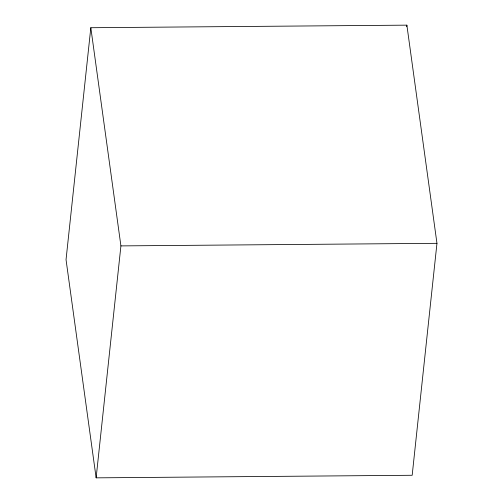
<?xml version="1.0" encoding="UTF-8"?>
<svg xmlns="http://www.w3.org/2000/svg" width="503" height="503" viewBox="0 0 503 503"><rect width="100%" height="100%" fill="white"/><g stroke="black" fill="none" stroke-linecap="round" stroke-linejoin="round"><path stroke-width="0.75" d="M90.823 27.728L66.038 259.68L96.13 477.85L412.177 475.272L436.962 243.32L406.87 25.15L90.823 27.728L120.915 245.898L96.13 477.85M406.707 26.709L406.87 25.15M120.915 245.898L436.962 243.32"/></g></svg>
